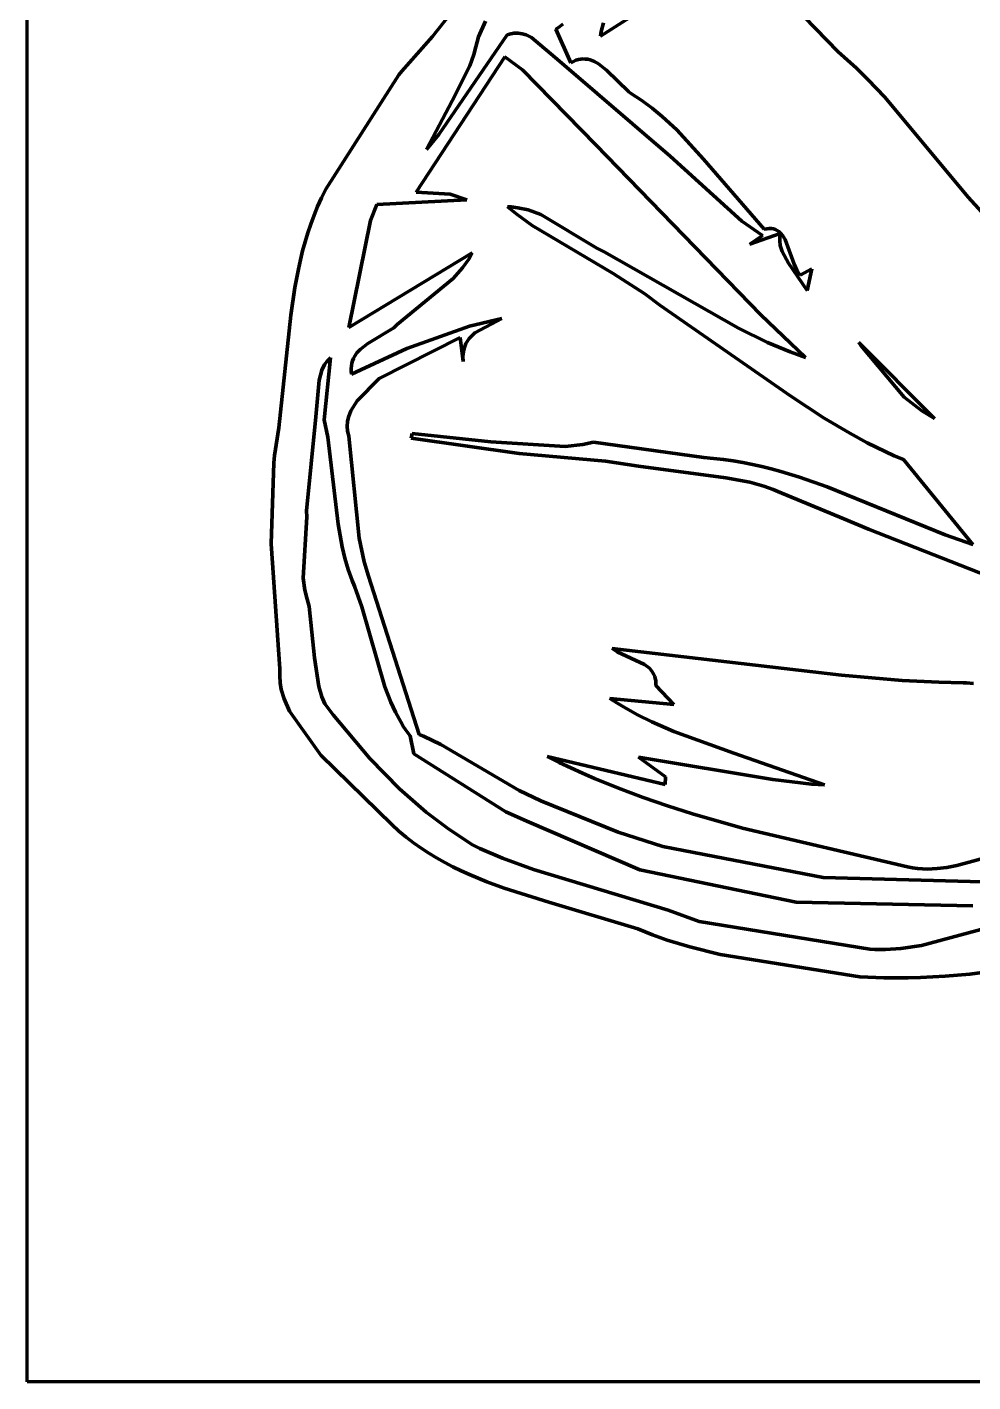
# Model space of a CAD drawing. Header units: millimetres. Extents: x 0 to 14.2, y 0 to 19.5.
# Drawn here: x 0 to 1.418, y 0 to 2.031 of the extents above; entities that cross this region are included whole.
import ezdxf

# ---------------------------------------------------------------- set-up
doc = ezdxf.new("R2010")
doc.units = ezdxf.units.MM
doc.layers.add('color#010101ff', color=7, linetype='CONTINUOUS', lineweight=100)
doc.layers.add('color#fdfdfdff', color=7, linetype='CONTINUOUS', lineweight=100)

msp = doc.modelspace()

# ---------------------------------------------------------------- linework, layer by layer
at = {"layer": 'color#010101ff'}
for p, q in [((1.1141, 2.0986), (1.2157, 1.9933)), ((0.6077, 2.0167), (0.6592, 2.0819)), ((0.8595, 2.0171), (0.9666, 2.0854)), ((0.687, 2.0396), (0.6769, 2.016)), ((0.7965, 2.0298), (0.8031, 2.0352)), ((0.864, 2.0371), (0.8607, 2.0239)), ((0.5618, 1.9647), (0.6077, 2.0167)), ((0.6173, 1.8696), (0.7198, 2.019)), ((0.6769, 2.016), (0.6727, 2.0009)), ((0.7198, 2.019), (0.7233, 2.02)), ((0.7233, 2.02), (0.7299, 2.0213)), ((0.7299, 2.0213), (0.7362, 2.0215)), ((0.7362, 2.0215), (0.7423, 2.0206)), ((0.7423, 2.0206), (0.7481, 2.0189)), ((0.7481, 2.0189), (0.7564, 2.0149)), ((0.7564, 2.0149), (0.7981, 1.9794)), ((0.7928, 2.0274), (0.7965, 2.0298)), ((0.8149, 1.9773), (0.7928, 2.0274)), ((0.8607, 2.0239), (0.8595, 2.0171)), ((0.6727, 2.0009), (0.6697, 1.9893)), ((1.2157, 1.9933), (1.2251, 1.9854)), ((0.7164, 1.9862), (0.5835, 1.7831)), ((0.6639, 1.9726), (0.6372, 1.9202)), ((0.6697, 1.9893), (0.6639, 1.9726)), ((0.7425, 1.9664), (0.7164, 1.9862)), ((0.7981, 1.9794), (0.9639, 1.837)), ((0.8189, 1.9793), (0.8149, 1.9773)), ((0.8227, 1.9809), (0.8189, 1.9793)), ((0.8265, 1.9819), (0.8227, 1.9809)), ((0.8302, 1.9826), (0.8265, 1.9819)), ((0.8338, 1.9829), (0.8302, 1.9826)), ((0.8373, 1.9827), (0.8338, 1.9829)), ((0.8407, 1.9823), (0.8373, 1.9827)), ((0.8441, 1.9815), (0.8407, 1.9823)), ((0.8506, 1.979), (0.8441, 1.9815)), ((0.8568, 1.9754), (0.8506, 1.979)), ((0.8687, 1.9661), (0.8568, 1.9754)), ((1.2251, 1.9854), (1.2432, 1.969)), ((0.4477, 1.7875), (0.5572, 1.9591)), ((0.5572, 1.9591), (0.5618, 1.9647)), ((0.8524, 1.8543), (0.7425, 1.9664)), ((0.902, 1.9336), (0.8687, 1.9661)), ((1.2432, 1.969), (1.2606, 1.9521)), ((1.2606, 1.9521), (1.2857, 1.9256)), ((0.9047, 1.9315), (0.902, 1.9336)), ((0.9132, 1.9263), (0.9047, 1.9315)), ((0.6372, 1.9202), (0.599, 1.847)), ((0.9214, 1.9208), (0.9132, 1.9263)), ((0.9372, 1.9091), (0.9214, 1.9208)), ((0.9523, 1.8966), (0.9372, 1.9091)), ((1.2857, 1.9256), (1.4107, 1.7758)), ((0.9739, 1.8765), (0.9523, 1.8966)), ((0.599, 1.847), (0.6173, 1.8696)), ((1.0141, 1.8327), (0.9739, 1.8765)), ((1.1001, 1.5995), (0.8524, 1.8543)), ((0.9639, 1.837), (1.0713, 1.7398)), ((1.1049, 1.7275), (1.0141, 1.8327)), ((0.4414, 1.7747), (0.4477, 1.7875)), ((0.4355, 1.7617), (0.4414, 1.7747)), ((0.6593, 1.7719), (0.5242, 1.7648)), ((0.5835, 1.7831), (0.6342, 1.7804)), ((0.6342, 1.7804), (0.6593, 1.7719)), ((1.4107, 1.7758), (1.4516, 1.7307)), ((0.4253, 1.7354), (0.4302, 1.7486)), ((0.4302, 1.7486), (0.4355, 1.7617)), ((0.5242, 1.7648), (0.5147, 1.7405)), ((0.7346, 1.7495), (0.7201, 1.7613)), ((0.7201, 1.7613), (0.7255, 1.7611)), ((0.7255, 1.7611), (0.7359, 1.7599)), ((0.7572, 1.733), (0.7346, 1.7495)), ((0.7359, 1.7599), (0.751, 1.7566)), ((0.751, 1.7566), (0.7702, 1.7497)), ((0.7702, 1.7497), (0.8542, 1.6993)), ((0.4208, 1.7221), (0.4253, 1.7354)), ((0.5147, 1.7405), (0.4823, 1.5802)), ((0.8786, 1.6615), (0.7572, 1.733)), ((1.0713, 1.7398), (1.1026, 1.7183)), ((1.1089, 1.7283), (1.1049, 1.7275)), ((1.1125, 1.7286), (1.1089, 1.7283)), ((1.1159, 1.7285), (1.1125, 1.7286)), ((1.119, 1.728), (1.1159, 1.7285)), ((1.1218, 1.7271), (1.119, 1.728)), ((1.1245, 1.7259), (1.1218, 1.7271)), ((0.4131, 1.6952), (0.4168, 1.7087)), ((0.4168, 1.7087), (0.4208, 1.7221)), ((1.0837, 1.7052), (1.1292, 1.7212)), ((1.1026, 1.7183), (1.0837, 1.7052)), ((1.1269, 1.7243), (1.1245, 1.7259)), ((1.1292, 1.7224), (1.1269, 1.7243)), ((1.1287, 1.7174), (1.1285, 1.7102)), ((1.1285, 1.7102), (1.1292, 1.7035)), ((1.1292, 1.7212), (1.1287, 1.7174)), ((1.1331, 1.7179), (1.1292, 1.7224)), ((1.1365, 1.7124), (1.1331, 1.7179)), ((1.1501, 1.6755), (1.1365, 1.7124)), ((0.4097, 1.6816), (0.4131, 1.6952)), ((0.4823, 1.5802), (0.6673, 1.6924)), ((0.6673, 1.6924), (0.6621, 1.6828)), ((0.8542, 1.6993), (0.865, 1.6937)), ((0.865, 1.6937), (1.0664, 1.5793)), ((1.1292, 1.7035), (1.1319, 1.6941)), ((1.1319, 1.6941), (1.1412, 1.677)), ((0.4014, 1.6404), (0.4067, 1.668)), ((0.4067, 1.668), (0.4097, 1.6816)), ((0.6529, 1.6696), (0.6387, 1.6536)), ((0.6621, 1.6828), (0.6529, 1.6696)), ((1.1412, 1.677), (1.1694, 1.6356)), ((1.1541, 1.6662), (1.1501, 1.6755)), ((1.1573, 1.6609), (1.1541, 1.6662)), ((1.1764, 1.6684), (1.159, 1.6586)), ((1.1694, 1.6356), (1.1764, 1.6684)), ((0.6387, 1.6536), (0.555, 1.5847)), ((0.9261, 1.631), (0.8786, 1.6615)), ((1.159, 1.6586), (1.1573, 1.6609)), ((0.3953, 1.5986), (0.4014, 1.6404)), ((0.9485, 1.6138), (0.9261, 1.631)), ((1.1447, 1.4773), (0.9485, 1.6138)), ((0.3774, 1.43), (0.3953, 1.5986)), ((0.555, 1.5847), (0.5496, 1.5801)), ((0.6632, 1.5826), (0.7119, 1.5937)), ((0.7119, 1.5937), (0.6713, 1.5723)), ((1.1669, 1.5352), (1.1001, 1.5995)), ((0.5496, 1.5801), (0.5108, 1.5565)), ((0.6492, 1.5655), (0.5276, 1.5037)), ((0.5694, 1.5489), (0.6632, 1.5826)), ((0.6535, 1.5294), (0.6492, 1.5655)), ((0.6627, 1.5638), (0.6579, 1.5562)), ((0.6713, 1.5723), (0.6627, 1.5638)), ((1.0664, 1.5793), (1.1102, 1.558)), ((0.4863, 1.5104), (0.5694, 1.5489)), ((0.4993, 1.5476), (0.4945, 1.5425)), ((0.5108, 1.5565), (0.4993, 1.5476)), ((0.654, 1.5442), (0.6533, 1.5372)), ((0.6556, 1.5505), (0.654, 1.5442)), ((0.6579, 1.5562), (0.6556, 1.5505)), ((1.1102, 1.558), (1.1439, 1.5437)), ((1.1439, 1.5437), (1.1669, 1.5352)), ((1.2469, 1.5579), (1.2501, 1.5534)), ((1.3605, 1.4441), (1.2469, 1.5579)), ((1.2501, 1.5534), (1.315, 1.4761)), ((0.446, 1.5249), (0.4417, 1.5166)), ((0.4456, 1.4419), (0.4549, 1.5348)), ((0.4499, 1.5301), (0.446, 1.5249)), ((0.4549, 1.5348), (0.4499, 1.5301)), ((0.4862, 1.5231), (0.4858, 1.5191)), ((0.4868, 1.5268), (0.4862, 1.5231)), ((0.4878, 1.5304), (0.4868, 1.5268)), ((0.4891, 1.5337), (0.4878, 1.5304)), ((0.4906, 1.5368), (0.4891, 1.5337)), ((0.4945, 1.5425), (0.4906, 1.5368)), ((0.6533, 1.5372), (0.6535, 1.5294)), ((0.4417, 1.5166), (0.4377, 1.5015)), ((0.4858, 1.5191), (0.4859, 1.5149)), ((0.4859, 1.5149), (0.4863, 1.5104)), ((0.5276, 1.5037), (0.4947, 1.4705)), ((0.4377, 1.5015), (0.433, 1.4463)), ((0.4947, 1.4705), (0.4852, 1.4557)), ((1.1948, 1.4447), (1.1447, 1.4773)), ((1.315, 1.4761), (1.3413, 1.4554)), ((0.433, 1.4463), (0.4189, 1.3056)), ((0.451, 1.4162), (0.4456, 1.4419)), ((0.4816, 1.446), (0.4802, 1.4393)), ((0.4852, 1.4557), (0.4816, 1.446)), ((1.2333, 1.4219), (1.1948, 1.4447)), ((1.3413, 1.4554), (1.3605, 1.4441)), ((0.371, 1.3884), (0.3774, 1.43)), ((0.4802, 1.4393), (0.4798, 1.4323)), ((0.4798, 1.4323), (0.4805, 1.4251)), ((0.4805, 1.4251), (0.4813, 1.4213)), ((0.5757, 1.4143), (0.5772, 1.4215)), ((0.5772, 1.4215), (0.695, 1.4088)), ((1.2595, 1.4077), (1.2333, 1.4219)), ((0.4664, 1.2858), (0.451, 1.4162)), ((0.4813, 1.4213), (0.4824, 1.4175)), ((0.4824, 1.4175), (0.4978, 1.2647)), ((0.7376, 1.3916), (0.5757, 1.4143)), ((0.695, 1.4088), (0.8068, 1.4022)), ((0.8068, 1.4022), (0.8332, 1.4049)), ((0.8332, 1.4049), (0.8489, 1.4087)), ((0.8489, 1.4087), (1.0144, 1.3853)), ((1.2863, 1.3945), (1.2595, 1.4077)), ((0.3701, 1.3774), (0.371, 1.3884)), ((0.8673, 1.3798), (0.7376, 1.3916)), ((1.0144, 1.3853), (1.0292, 1.3841)), ((1.0292, 1.3841), (1.0439, 1.3825)), ((1.0439, 1.3825), (1.0585, 1.3805)), ((1.3, 1.3882), (1.2863, 1.3945)), ((1.3138, 1.3823), (1.3, 1.3882)), ((1.4178, 1.255), (1.3138, 1.3823)), ((0.3657, 1.2559), (0.3701, 1.3774)), ((0.9164, 1.3723), (0.8673, 1.3798)), ((1.0476, 1.3552), (0.9164, 1.3723)), ((1.0585, 1.3805), (1.0729, 1.378)), ((1.0729, 1.378), (1.0873, 1.3752)), ((1.0873, 1.3752), (1.1016, 1.372)), ((1.1016, 1.372), (1.1157, 1.3684)), ((1.1157, 1.3684), (1.1298, 1.3646)), ((1.1298, 1.3646), (1.1578, 1.356)), ((1.0836, 1.3484), (1.0476, 1.3552)), ((1.1047, 1.3424), (1.0836, 1.3484)), ((1.1186, 1.3375), (1.1047, 1.3424)), ((1.1578, 1.356), (1.1993, 1.3415)), ((1.1993, 1.3415), (1.3765, 1.2698)), ((1.1255, 1.3347), (1.1186, 1.3375)), ((1.2244, 1.2936), (1.1255, 1.3347)), ((0.4189, 1.3056), (0.4192, 1.2965)), ((0.4192, 1.2965), (0.414, 1.2047)), ((0.4724, 1.2514), (0.4664, 1.2858)), ((1.2615, 1.2783), (1.2244, 1.2936)), ((0.4978, 1.2647), (0.5054, 1.2289)), ((1.5138, 1.1789), (1.2615, 1.2783)), ((1.3765, 1.2698), (1.4178, 1.255)), ((0.3791, 1.0686), (0.3657, 1.2559)), ((0.4764, 1.2345), (0.4724, 1.2514)), ((0.4813, 1.2177), (0.4764, 1.2345)), ((0.5054, 1.2289), (0.512, 1.2079)), ((0.414, 1.2047), (0.4164, 1.1865)), ((0.4873, 1.2011), (0.4813, 1.2177)), ((0.4907, 1.1929), (0.4873, 1.2011)), ((0.512, 1.2079), (0.5876, 0.9702)), ((0.4164, 1.1865), (0.4201, 1.173)), ((0.5018, 1.1617), (0.4907, 1.1929)), ((0.4201, 1.173), (0.4228, 1.1624)), ((0.4228, 1.1624), (0.4309, 1.0855)), ((0.5361, 1.0416), (0.5018, 1.1617)), ((0.8769, 1.0991), (1.2211, 1.0593)), ((0.8845, 1.0941), (0.8769, 1.0991)), ((0.4309, 1.0855), (0.4373, 1.0422)), ((0.9258, 1.0751), (0.8845, 1.0941)), ((0.3787, 1.0581), (0.3791, 1.0686)), ((0.3794, 1.0479), (0.3787, 1.0581)), ((0.933, 1.0696), (0.9258, 1.0751)), ((0.9368, 1.0653), (0.933, 1.0696)), ((0.9398, 1.0602), (0.9368, 1.0653)), ((0.941, 1.0574), (0.9398, 1.0602)), ((0.9418, 1.0544), (0.941, 1.0574)), ((1.2211, 1.0593), (1.312, 1.0515)), ((0.381, 1.038), (0.3794, 1.0479)), ((0.3852, 1.0237), (0.381, 1.038)), ((0.4373, 1.0422), (0.4421, 1.0266)), ((0.5451, 1.0186), (0.5361, 1.0416)), ((0.9424, 1.0512), (0.9418, 1.0544)), ((0.9427, 1.0477), (0.9424, 1.0512)), ((0.9426, 1.044), (0.9427, 1.0477)), ((0.9693, 1.0153), (0.9426, 1.044)), ((1.312, 1.0515), (1.3666, 1.0488)), ((1.3666, 1.0488), (1.4031, 1.048)), ((1.4031, 1.048), (1.4083, 1.0479)), ((1.4083, 1.0479), (1.4187, 1.0468)), ((0.3933, 1.0055), (0.3852, 1.0237)), ((0.4421, 1.0266), (0.4463, 1.0164)), ((0.4463, 1.0164), (0.459, 0.9996)), ((0.5521, 1.0036), (0.5451, 1.0186)), ((0.8839, 1.0179), (0.8737, 1.0245)), ((0.8737, 1.0245), (0.9693, 1.0153)), ((0.8942, 1.0117), (0.8839, 1.0179)), ((0.4405, 0.9394), (0.3933, 1.0055)), ((0.459, 0.9996), (0.5136, 0.9345)), ((0.5601, 0.9891), (0.5521, 1.0036)), ((0.9151, 1), (0.8942, 1.0117)), ((0.9366, 0.9894), (0.9151, 1)), ((0.5645, 0.982), (0.5601, 0.9891)), ((0.5691, 0.975), (0.5645, 0.982)), ((0.5741, 0.9682), (0.5691, 0.975)), ((0.9694, 0.9749), (0.9366, 0.9894)), ((1.0597, 0.9425), (0.9694, 0.9749)), ((0.58, 0.9415), (0.5741, 0.9682)), ((0.5876, 0.9702), (0.5944, 0.9676)), ((0.5944, 0.9676), (0.6204, 0.9556)), ((0.6204, 0.9556), (0.7377, 0.8862)), ((0.5467, 0.8352), (0.4405, 0.9394)), ((0.5136, 0.9345), (0.5584, 0.8891)), ((0.7179, 0.8544), (0.58, 0.9415)), ((0.7974, 0.9286), (0.7798, 0.9373)), ((0.7798, 0.9373), (0.9565, 0.8952)), ((0.9569, 0.9069), (0.9164, 0.9364)), ((0.9164, 0.9364), (1.1181, 0.9027)), ((1.1956, 0.895), (1.0597, 0.9425)), ((0.815, 0.9203), (0.7974, 0.9286)), ((0.8328, 0.9122), (0.815, 0.9203)), ((0.8507, 0.9044), (0.8328, 0.9122)), ((0.8868, 0.8897), (0.8507, 0.9044)), ((0.9565, 0.8952), (0.9569, 0.9069)), ((1.1181, 0.9027), (1.1761, 0.8961)), ((1.1761, 0.8961), (1.1956, 0.895)), ((0.5584, 0.8891), (0.5984, 0.8541)), ((0.7377, 0.8862), (0.7702, 0.8709)), ((0.9234, 0.876), (0.8868, 0.8897)), ((0.9602, 0.8633), (0.9234, 0.876)), ((0.5984, 0.8541), (0.6321, 0.8284)), ((0.749, 0.8406), (0.7179, 0.8544)), ((0.7702, 0.8709), (0.8863, 0.8239)), ((0.9974, 0.8514), (0.9602, 0.8633)), ((0.5573, 0.8257), (0.5467, 0.8352)), ((0.9187, 0.7674), (0.749, 0.8406)), ((1.0725, 0.8299), (0.9974, 0.8514)), ((0.5681, 0.8167), (0.5573, 0.8257)), ((0.5792, 0.8082), (0.5681, 0.8167)), ((0.6321, 0.8284), (0.6675, 0.8048)), ((0.8863, 0.8239), (0.9532, 0.8026)), ((1.3197, 0.7722), (1.0725, 0.8299)), ((0.5906, 0.8002), (0.5792, 0.8082)), ((0.6022, 0.7926), (0.5906, 0.8002)), ((0.614, 0.7854), (0.6022, 0.7926)), ((0.6675, 0.8048), (0.6787, 0.7995)), ((0.6787, 0.7995), (0.7129, 0.785)), ((0.9532, 0.8026), (0.984, 0.7964)), ((0.984, 0.7964), (1.1934, 0.7559)), ((1.4658, 0.7937), (1.3936, 0.7741)), ((0.6261, 0.7786), (0.614, 0.7854)), ((0.6383, 0.7722), (0.6261, 0.7786)), ((0.6508, 0.7661), (0.6383, 0.7722)), ((0.7129, 0.785), (0.7594, 0.7681)), ((1.3273, 0.7706), (1.3197, 0.7722)), ((1.3936, 0.7741), (1.379, 0.7712)), ((0.6634, 0.7604), (0.6508, 0.7661)), ((0.689, 0.7497), (0.6634, 0.7604)), ((0.7594, 0.7681), (0.961, 0.7071)), ((1.1531, 0.7188), (0.9187, 0.7674)), ((1.1934, 0.7559), (1.4859, 0.7478)), ((1.3348, 0.7695), (1.3273, 0.7706)), ((1.3422, 0.7689), (1.3348, 0.7695)), ((1.3496, 0.7686), (1.3422, 0.7689)), ((1.357, 0.7688), (1.3496, 0.7686)), ((1.3644, 0.7693), (1.357, 0.7688)), ((1.379, 0.7712), (1.3644, 0.7693)), ((0.7152, 0.7401), (0.689, 0.7497)), ((0.782, 0.7189), (0.7152, 0.7401)), ((0.9157, 0.679), (0.782, 0.7189)), ((1.418, 0.7133), (1.1531, 0.7188)), ((0.961, 0.7071), (1.0075, 0.6901)), ((1.3407, 0.654), (1.4834, 0.6928)), ((0.9376, 0.6702), (0.9157, 0.679)), ((0.9597, 0.6623), (0.9376, 0.6702)), ((1.0075, 0.6901), (1.2632, 0.6487)), ((0.9934, 0.652), (0.9597, 0.6623)), ((1.039, 0.6408), (0.9934, 0.652)), ((1.31, 0.6496), (1.3407, 0.654)), ((1.2483, 0.607), (1.039, 0.6408)), ((1.2632, 0.6487), (1.2711, 0.6483)), ((1.2711, 0.6483), (1.2867, 0.6482)), ((1.2867, 0.6482), (1.31, 0.6496)), ((1.395, 0.6095), (1.3765, 0.608)), ((1.4135, 0.6113), (1.395, 0.6095)), ((1.432, 0.6136), (1.4135, 0.6113)), ((1.2844, 0.6058), (1.2483, 0.607)), ((1.321, 0.6058), (1.2844, 0.6058)), ((1.3395, 0.6062), (1.321, 0.6058)), ((1.358, 0.6069), (1.3395, 0.6062)), ((1.3765, 0.608), (1.358, 0.6069))]:
    msp.add_line(p, q, dxfattribs=at)
at = {"layer": 'color#fdfdfdff'}
for p, q in [((0, 0), (0, 19.4722)), ((1.2157, 1.9933), (1.1141, 2.0986)), ((0.6592, 2.0819), (0.6077, 2.0167)), ((0.9666, 2.0854), (0.8595, 2.0171)), ((0.6769, 2.016), (0.687, 2.0396)), ((0.8031, 2.0352), (0.7965, 2.0298)), ((0.8607, 2.0239), (0.864, 2.0371)), ((0.6077, 2.0167), (0.5618, 1.9647)), ((0.7198, 2.019), (0.6173, 1.8696)), ((0.6727, 2.0009), (0.6769, 2.016)), ((0.7233, 2.02), (0.7198, 2.019)), ((0.7299, 2.0213), (0.7233, 2.02)), ((0.7362, 2.0215), (0.7299, 2.0213)), ((0.7423, 2.0206), (0.7362, 2.0215)), ((0.7481, 2.0189), (0.7423, 2.0206)), ((0.7564, 2.0149), (0.7481, 2.0189)), ((0.7981, 1.9794), (0.7564, 2.0149)), ((0.7965, 2.0298), (0.7928, 2.0274)), ((0.7928, 2.0274), (0.8149, 1.9773)), ((0.8595, 2.0171), (0.8607, 2.0239)), ((0.6697, 1.9893), (0.6727, 2.0009)), ((1.2251, 1.9854), (1.2157, 1.9933)), ((0.5835, 1.7831), (0.7164, 1.9862)), ((0.6372, 1.9202), (0.6639, 1.9726)), ((0.6639, 1.9726), (0.6697, 1.9893)), ((0.7164, 1.9862), (0.7425, 1.9664)), ((0.9639, 1.837), (0.7981, 1.9794)), ((0.8149, 1.9773), (0.8189, 1.9793)), ((0.8189, 1.9793), (0.8227, 1.9809)), ((0.8227, 1.9809), (0.8265, 1.9819)), ((0.8265, 1.9819), (0.8302, 1.9826)), ((0.8302, 1.9826), (0.8338, 1.9829)), ((0.8338, 1.9829), (0.8373, 1.9827)), ((0.8373, 1.9827), (0.8407, 1.9823)), ((0.8407, 1.9823), (0.8441, 1.9815)), ((0.8441, 1.9815), (0.8506, 1.979)), ((0.8506, 1.979), (0.8568, 1.9754)), ((0.8568, 1.9754), (0.8687, 1.9661)), ((1.2432, 1.969), (1.2251, 1.9854)), ((0.5572, 1.9591), (0.4477, 1.7875)), ((0.5618, 1.9647), (0.5572, 1.9591)), ((0.7425, 1.9664), (0.8524, 1.8543)), ((0.8687, 1.9661), (0.902, 1.9336)), ((1.2606, 1.9521), (1.2432, 1.969)), ((1.2857, 1.9256), (1.2606, 1.9521)), ((0.902, 1.9336), (0.9047, 1.9315)), ((0.9047, 1.9315), (0.9132, 1.9263)), ((0.599, 1.847), (0.6372, 1.9202)), ((0.9132, 1.9263), (0.9214, 1.9208)), ((0.9214, 1.9208), (0.9372, 1.9091)), ((0.9372, 1.9091), (0.9523, 1.8966)), ((1.4107, 1.7758), (1.2857, 1.9256)), ((0.9523, 1.8966), (0.9739, 1.8765)), ((0.6173, 1.8696), (0.599, 1.847)), ((0.9739, 1.8765), (1.0141, 1.8327)), ((0.8524, 1.8543), (1.1001, 1.5995)), ((1.0713, 1.7398), (0.9639, 1.837)), ((1.0141, 1.8327), (1.1049, 1.7275)), ((0.4477, 1.7875), (0.4414, 1.7747)), ((0.4414, 1.7747), (0.4355, 1.7617)), ((0.5242, 1.7648), (0.6593, 1.7719)), ((0.6342, 1.7804), (0.5835, 1.7831)), ((0.6593, 1.7719), (0.6342, 1.7804)), ((1.4516, 1.7307), (1.4107, 1.7758)), ((0.4302, 1.7486), (0.4253, 1.7354)), ((0.4355, 1.7617), (0.4302, 1.7486)), ((0.5147, 1.7405), (0.5242, 1.7648)), ((0.7255, 1.7611), (0.7201, 1.7613)), ((0.7201, 1.7613), (0.7346, 1.7495)), ((0.7359, 1.7599), (0.7255, 1.7611)), ((0.7346, 1.7495), (0.7572, 1.733)), ((0.751, 1.7566), (0.7359, 1.7599)), ((0.7702, 1.7497), (0.751, 1.7566)), ((0.8542, 1.6993), (0.7702, 1.7497)), ((0.4253, 1.7354), (0.4208, 1.7221)), ((0.4823, 1.5802), (0.5147, 1.7405)), ((0.7572, 1.733), (0.8786, 1.6615)), ((1.1026, 1.7183), (1.0713, 1.7398)), ((1.1049, 1.7275), (1.1089, 1.7283)), ((1.1089, 1.7283), (1.1125, 1.7286)), ((1.1125, 1.7286), (1.1159, 1.7285)), ((1.1159, 1.7285), (1.119, 1.728)), ((1.119, 1.728), (1.1218, 1.7271)), ((1.1218, 1.7271), (1.1245, 1.7259)), ((0.4168, 1.7087), (0.4131, 1.6952)), ((0.4208, 1.7221), (0.4168, 1.7087)), ((1.1292, 1.7212), (1.0837, 1.7052)), ((1.0837, 1.7052), (1.1026, 1.7183)), ((1.1245, 1.7259), (1.1269, 1.7243)), ((1.1269, 1.7243), (1.1292, 1.7224)), ((1.1285, 1.7102), (1.1287, 1.7174)), ((1.1292, 1.7035), (1.1285, 1.7102)), ((1.1287, 1.7174), (1.1292, 1.7212)), ((1.1292, 1.7224), (1.1331, 1.7179)), ((1.1331, 1.7179), (1.1365, 1.7124)), ((1.1365, 1.7124), (1.1501, 1.6755)), ((0.4131, 1.6952), (0.4097, 1.6816)), ((0.6673, 1.6924), (0.4823, 1.5802)), ((0.6621, 1.6828), (0.6673, 1.6924)), ((0.865, 1.6937), (0.8542, 1.6993)), ((1.0664, 1.5793), (0.865, 1.6937)), ((1.1319, 1.6941), (1.1292, 1.7035)), ((1.1412, 1.677), (1.1319, 1.6941)), ((0.4067, 1.668), (0.4014, 1.6404)), ((0.4097, 1.6816), (0.4067, 1.668)), ((0.6387, 1.6536), (0.6529, 1.6696)), ((0.6529, 1.6696), (0.6621, 1.6828)), ((1.1694, 1.6356), (1.1412, 1.677)), ((1.1501, 1.6755), (1.1541, 1.6662)), ((1.1541, 1.6662), (1.1573, 1.6609)), ((1.159, 1.6586), (1.1764, 1.6684)), ((1.1764, 1.6684), (1.1694, 1.6356)), ((0.555, 1.5847), (0.6387, 1.6536)), ((0.8786, 1.6615), (0.9261, 1.631)), ((1.1573, 1.6609), (1.159, 1.6586)), ((0.4014, 1.6404), (0.3953, 1.5986)), ((0.9261, 1.631), (0.9485, 1.6138)), ((0.9485, 1.6138), (1.1447, 1.4773)), ((0.3953, 1.5986), (0.3774, 1.43)), ((0.5496, 1.5801), (0.555, 1.5847)), ((0.7119, 1.5937), (0.6632, 1.5826)), ((0.6713, 1.5723), (0.7119, 1.5937)), ((1.1001, 1.5995), (1.1669, 1.5352)), ((0.5108, 1.5565), (0.5496, 1.5801)), ((0.5276, 1.5037), (0.6492, 1.5655)), ((0.6632, 1.5826), (0.5694, 1.5489)), ((0.6492, 1.5655), (0.6535, 1.5294)), ((0.6579, 1.5562), (0.6627, 1.5638)), ((0.6627, 1.5638), (0.6713, 1.5723)), ((1.1102, 1.558), (1.0664, 1.5793)), ((0.5694, 1.5489), (0.4863, 1.5104)), ((0.4945, 1.5425), (0.4993, 1.5476)), ((0.4993, 1.5476), (0.5108, 1.5565)), ((0.6533, 1.5372), (0.654, 1.5442)), ((0.654, 1.5442), (0.6556, 1.5505)), ((0.6556, 1.5505), (0.6579, 1.5562)), ((1.1439, 1.5437), (1.1102, 1.558)), ((1.1669, 1.5352), (1.1439, 1.5437)), ((1.2469, 1.5579), (1.3605, 1.4441)), ((1.2501, 1.5534), (1.2469, 1.5579)), ((1.315, 1.4761), (1.2501, 1.5534)), ((0.4417, 1.5166), (0.446, 1.5249)), ((0.4549, 1.5348), (0.4456, 1.4419)), ((0.446, 1.5249), (0.4499, 1.5301)), ((0.4499, 1.5301), (0.4549, 1.5348)), ((0.4858, 1.5191), (0.4862, 1.5231)), ((0.4862, 1.5231), (0.4868, 1.5268)), ((0.4868, 1.5268), (0.4878, 1.5304)), ((0.4878, 1.5304), (0.4891, 1.5337)), ((0.4891, 1.5337), (0.4906, 1.5368)), ((0.4906, 1.5368), (0.4945, 1.5425)), ((0.6535, 1.5294), (0.6533, 1.5372)), ((0.4377, 1.5015), (0.4417, 1.5166)), ((0.4859, 1.5149), (0.4858, 1.5191)), ((0.4863, 1.5104), (0.4859, 1.5149)), ((0.4947, 1.4705), (0.5276, 1.5037)), ((0.433, 1.4463), (0.4377, 1.5015)), ((0.4852, 1.4557), (0.4947, 1.4705)), ((1.1447, 1.4773), (1.1948, 1.4447)), ((1.3413, 1.4554), (1.315, 1.4761)), ((0.4189, 1.3056), (0.433, 1.4463)), ((0.4456, 1.4419), (0.451, 1.4162)), ((0.4802, 1.4393), (0.4816, 1.446)), ((0.4816, 1.446), (0.4852, 1.4557)), ((1.1948, 1.4447), (1.2333, 1.4219)), ((1.3605, 1.4441), (1.3413, 1.4554)), ((0.3774, 1.43), (0.371, 1.3884)), ((0.4798, 1.4323), (0.4802, 1.4393)), ((0.4805, 1.4251), (0.4798, 1.4323)), ((0.4813, 1.4213), (0.4805, 1.4251)), ((0.5772, 1.4215), (0.5757, 1.4143)), ((0.695, 1.4088), (0.5772, 1.4215)), ((1.2333, 1.4219), (1.2595, 1.4077)), ((0.451, 1.4162), (0.4664, 1.2858)), ((0.4824, 1.4175), (0.4813, 1.4213)), ((0.4978, 1.2647), (0.4824, 1.4175)), ((0.5757, 1.4143), (0.7376, 1.3916)), ((0.8068, 1.4022), (0.695, 1.4088)), ((0.8332, 1.4049), (0.8068, 1.4022)), ((0.8489, 1.4087), (0.8332, 1.4049)), ((1.0144, 1.3853), (0.8489, 1.4087)), ((1.2595, 1.4077), (1.2863, 1.3945)), ((0.371, 1.3884), (0.3701, 1.3774)), ((0.7376, 1.3916), (0.8673, 1.3798)), ((1.0292, 1.3841), (1.0144, 1.3853)), ((1.0439, 1.3825), (1.0292, 1.3841)), ((1.0585, 1.3805), (1.0439, 1.3825)), ((1.2863, 1.3945), (1.3, 1.3882)), ((1.3, 1.3882), (1.3138, 1.3823)), ((1.3138, 1.3823), (1.4178, 1.255)), ((0.3701, 1.3774), (0.3657, 1.2559)), ((0.8673, 1.3798), (0.9164, 1.3723)), ((0.9164, 1.3723), (1.0476, 1.3552)), ((1.0729, 1.378), (1.0585, 1.3805)), ((1.0873, 1.3752), (1.0729, 1.378)), ((1.1016, 1.372), (1.0873, 1.3752)), ((1.1157, 1.3684), (1.1016, 1.372)), ((1.1298, 1.3646), (1.1157, 1.3684)), ((1.1578, 1.356), (1.1298, 1.3646)), ((1.0476, 1.3552), (1.0836, 1.3484)), ((1.0836, 1.3484), (1.1047, 1.3424)), ((1.1047, 1.3424), (1.1186, 1.3375)), ((1.1993, 1.3415), (1.1578, 1.356)), ((1.3765, 1.2698), (1.1993, 1.3415)), ((1.1186, 1.3375), (1.1255, 1.3347)), ((1.1255, 1.3347), (1.2244, 1.2936)), ((0.4192, 1.2965), (0.4189, 1.3056)), ((0.414, 1.2047), (0.4192, 1.2965)), ((0.4664, 1.2858), (0.4724, 1.2514)), ((1.2244, 1.2936), (1.2615, 1.2783)), ((0.5054, 1.2289), (0.4978, 1.2647)), ((1.2615, 1.2783), (1.5138, 1.1789)), ((1.4178, 1.255), (1.3765, 1.2698)), ((0.3657, 1.2559), (0.3791, 1.0686)), ((0.4724, 1.2514), (0.4764, 1.2345)), ((0.4764, 1.2345), (0.4813, 1.2177)), ((0.512, 1.2079), (0.5054, 1.2289)), ((0.4164, 1.1865), (0.414, 1.2047)), ((0.4813, 1.2177), (0.4873, 1.2011)), ((0.4873, 1.2011), (0.4907, 1.1929)), ((0.5876, 0.9702), (0.512, 1.2079)), ((0.4201, 1.173), (0.4164, 1.1865)), ((0.4907, 1.1929), (0.5018, 1.1617)), ((0.4228, 1.1624), (0.4201, 1.173)), ((0.4309, 1.0855), (0.4228, 1.1624)), ((0.5018, 1.1617), (0.5361, 1.0416)), ((0.8769, 1.0991), (0.8845, 1.0941)), ((1.2211, 1.0593), (0.8769, 1.0991)), ((0.4373, 1.0422), (0.4309, 1.0855)), ((0.8845, 1.0941), (0.9258, 1.0751)), ((0.3791, 1.0686), (0.3787, 1.0581)), ((0.3787, 1.0581), (0.3794, 1.0479)), ((0.9258, 1.0751), (0.933, 1.0696)), ((0.933, 1.0696), (0.9368, 1.0653)), ((0.9368, 1.0653), (0.9398, 1.0602)), ((0.9398, 1.0602), (0.941, 1.0574)), ((0.941, 1.0574), (0.9418, 1.0544)), ((1.312, 1.0515), (1.2211, 1.0593)), ((0.3794, 1.0479), (0.381, 1.038)), ((0.381, 1.038), (0.3852, 1.0237)), ((0.4421, 1.0266), (0.4373, 1.0422)), ((0.5361, 1.0416), (0.5451, 1.0186)), ((0.9418, 1.0544), (0.9424, 1.0512)), ((0.9424, 1.0512), (0.9427, 1.0477)), ((0.9427, 1.0477), (0.9426, 1.044)), ((0.9426, 1.044), (0.9693, 1.0153)), ((1.3666, 1.0488), (1.312, 1.0515)), ((1.4031, 1.048), (1.3666, 1.0488)), ((1.4083, 1.0479), (1.4031, 1.048)), ((1.4187, 1.0468), (1.4083, 1.0479)), ((0.3852, 1.0237), (0.3933, 1.0055)), ((0.4463, 1.0164), (0.4421, 1.0266)), ((0.459, 0.9996), (0.4463, 1.0164)), ((0.5451, 1.0186), (0.5521, 1.0036)), ((0.9693, 1.0153), (0.8737, 1.0245)), ((0.8737, 1.0245), (0.8839, 1.0179)), ((0.8839, 1.0179), (0.8942, 1.0117)), ((0.3933, 1.0055), (0.4405, 0.9394)), ((0.5136, 0.9345), (0.459, 0.9996)), ((0.5521, 1.0036), (0.5601, 0.9891)), ((0.8942, 1.0117), (0.9151, 1)), ((0.9151, 1), (0.9366, 0.9894)), ((0.5601, 0.9891), (0.5645, 0.982)), ((0.5645, 0.982), (0.5691, 0.975)), ((0.5691, 0.975), (0.5741, 0.9682)), ((0.9366, 0.9894), (0.9694, 0.9749)), ((0.9694, 0.9749), (1.0597, 0.9425)), ((0.5741, 0.9682), (0.58, 0.9415)), ((0.5944, 0.9676), (0.5876, 0.9702)), ((0.6204, 0.9556), (0.5944, 0.9676)), ((0.7377, 0.8862), (0.6204, 0.9556)), ((0.4405, 0.9394), (0.5467, 0.8352)), ((0.5584, 0.8891), (0.5136, 0.9345)), ((0.58, 0.9415), (0.7179, 0.8544)), ((0.9565, 0.8952), (0.7798, 0.9373)), ((0.7798, 0.9373), (0.7974, 0.9286)), ((1.1181, 0.9027), (0.9164, 0.9364)), ((0.9164, 0.9364), (0.9569, 0.9069)), ((1.0597, 0.9425), (1.1956, 0.895)), ((0.7974, 0.9286), (0.815, 0.9203)), ((0.815, 0.9203), (0.8328, 0.9122)), ((0.8328, 0.9122), (0.8507, 0.9044)), ((0.8507, 0.9044), (0.8868, 0.8897)), ((0.9569, 0.9069), (0.9565, 0.8952)), ((1.1761, 0.8961), (1.1181, 0.9027)), ((1.1956, 0.895), (1.1761, 0.8961)), ((0.5984, 0.8541), (0.5584, 0.8891)), ((0.7702, 0.8709), (0.7377, 0.8862)), ((0.8868, 0.8897), (0.9234, 0.876)), ((0.9234, 0.876), (0.9602, 0.8633)), ((0.6321, 0.8284), (0.5984, 0.8541)), ((0.7179, 0.8544), (0.749, 0.8406)), ((0.8863, 0.8239), (0.7702, 0.8709)), ((0.9602, 0.8633), (0.9974, 0.8514)), ((0.5467, 0.8352), (0.5573, 0.8257)), ((0.749, 0.8406), (0.9187, 0.7674)), ((0.9974, 0.8514), (1.0725, 0.8299)), ((0.5573, 0.8257), (0.5681, 0.8167)), ((0.5681, 0.8167), (0.5792, 0.8082)), ((0.6675, 0.8048), (0.6321, 0.8284)), ((0.9532, 0.8026), (0.8863, 0.8239)), ((1.0725, 0.8299), (1.3197, 0.7722)), ((0.5792, 0.8082), (0.5906, 0.8002)), ((0.5906, 0.8002), (0.6022, 0.7926)), ((0.6022, 0.7926), (0.614, 0.7854)), ((0.6787, 0.7995), (0.6675, 0.8048)), ((0.7129, 0.785), (0.6787, 0.7995)), ((0.984, 0.7964), (0.9532, 0.8026)), ((1.1934, 0.7559), (0.984, 0.7964)), ((1.3936, 0.7741), (1.4658, 0.7937)), ((0.614, 0.7854), (0.6261, 0.7786)), ((0.6261, 0.7786), (0.6383, 0.7722)), ((0.6383, 0.7722), (0.6508, 0.7661)), ((0.7594, 0.7681), (0.7129, 0.785)), ((1.3197, 0.7722), (1.3273, 0.7706)), ((1.379, 0.7712), (1.3936, 0.7741)), ((0.6508, 0.7661), (0.6634, 0.7604)), ((0.6634, 0.7604), (0.689, 0.7497)), ((0.961, 0.7071), (0.7594, 0.7681)), ((0.9187, 0.7674), (1.1531, 0.7188)), ((1.4859, 0.7478), (1.1934, 0.7559)), ((1.3273, 0.7706), (1.3348, 0.7695)), ((1.3348, 0.7695), (1.3422, 0.7689)), ((1.3422, 0.7689), (1.3496, 0.7686)), ((1.3496, 0.7686), (1.357, 0.7688)), ((1.357, 0.7688), (1.3644, 0.7693)), ((1.3644, 0.7693), (1.379, 0.7712)), ((0.689, 0.7497), (0.7152, 0.7401)), ((0.7152, 0.7401), (0.782, 0.7189)), ((0.782, 0.7189), (0.9157, 0.679)), ((1.1531, 0.7188), (1.418, 0.7133)), ((1.0075, 0.6901), (0.961, 0.7071)), ((1.4834, 0.6928), (1.3407, 0.654)), ((0.9157, 0.679), (0.9376, 0.6702)), ((0.9376, 0.6702), (0.9597, 0.6623)), ((1.2632, 0.6487), (1.0075, 0.6901)), ((0.9597, 0.6623), (0.9934, 0.652)), ((0.9934, 0.652), (1.039, 0.6408)), ((1.3407, 0.654), (1.31, 0.6496)), ((1.039, 0.6408), (1.2483, 0.607)), ((1.2711, 0.6483), (1.2632, 0.6487)), ((1.2867, 0.6482), (1.2711, 0.6483)), ((1.31, 0.6496), (1.2867, 0.6482)), ((1.3765, 0.608), (1.395, 0.6095)), ((1.395, 0.6095), (1.4135, 0.6113)), ((1.4135, 0.6113), (1.432, 0.6136)), ((1.2483, 0.607), (1.2844, 0.6058)), ((1.2844, 0.6058), (1.321, 0.6058)), ((1.321, 0.6058), (1.3395, 0.6062)), ((1.3395, 0.6062), (1.358, 0.6069)), ((1.358, 0.6069), (1.3765, 0.608)), ((14.2222, 0), (0, 0))]:
    msp.add_line(p, q, dxfattribs=at)

doc.saveas('drawing.dxf')
